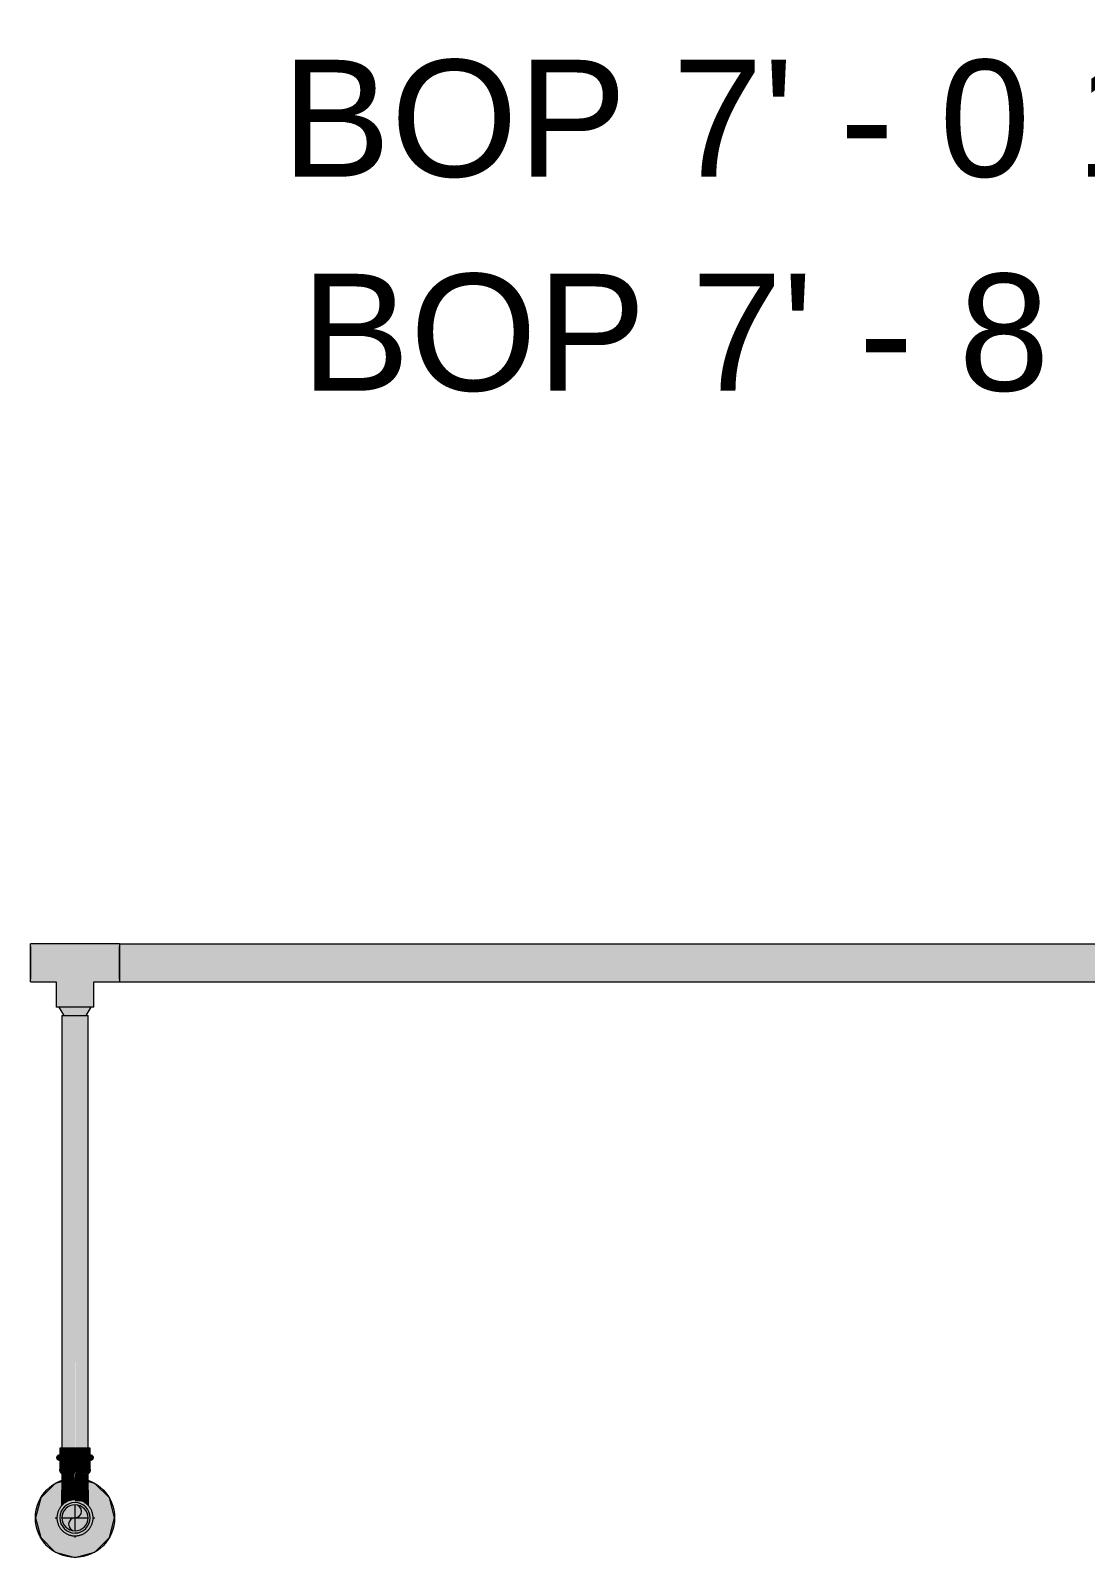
# Model space of a CAD drawing. Header units: inches. Extents: x -3385 to 41, y 7 to 1342.
# Drawn here: x -3282.5 to -3229.3, y 397.7 to 474.8 of the extents above; entities that cross this region are included whole.
import ezdxf

# ---------------------------------------------------------------- set-up
doc = ezdxf.new("R2010")
doc.units = ezdxf.units.IN
doc.header["$MEASUREMENT"] = 0
for name, color, linetype, lineweight in [('A-ANNO-NOTE', 131, 'Continuous', 9), ('G-ANNO-DIMS', 111, 'Continuous', 9), ('P-PIPE', 3, 'Continuous', 9), ('P-PIPE-CNTR', 3, 'Continuous', 9)]:
    doc.layers.add(name, color=color, linetype=linetype, lineweight=lineweight)
doc.styles.add('Arial', font='arial.ttf', dxfattribs={"height": 5.901198})

# ---------------------------------------------------------------- blocks, each defined once
blk = doc.blocks.new('Victaulic-VicPress316-Elbow 90-45deg Style P568_P571 - Standard-V33-LOWER PARKING')
at = {"layer": 'P-PIPE'}
for points in [[(-3090.584, 402.633), (-3089.818, 402.633), (-3089.818, 402.924), (-3090.584, 402.924), (-3090.682, 402.871), (-3090.729, 402.779), (-3090.667, 402.679), (-3090.651, 402.67)], [(-3090.528, 402.924), (-3089.818, 402.924), (-3089.818, 403.263), (-3090.584, 403.263), (-3090.571, 402.924)], [(-3089.163, 402.924), (-3089.051, 402.924), (-3089.051, 403.263), (-3089.818, 403.263), (-3089.818, 402.924), (-3089.193, 402.924)], [(-3089.163, 402.633), (-3089.051, 402.633), (-3088.958, 402.685), (-3088.906, 402.779), (-3088.969, 402.88), (-3089.051, 402.924), (-3089.818, 402.924), (-3089.818, 402.633), (-3089.199, 402.633)], [(-3089.983, 402.182), (-3089.818, 402.182), (-3089.818, 402.633), (-3090.584, 402.633), (-3090.571, 402.182), (-3090.02, 402.182)], [(-3090.475, 401.964), (-3090.447, 401.996), (-3090.341, 401.984), (-3090.278, 401.968), (-3090.24, 401.987), (-3090.042, 401.987), (-3089.932, 401.984), (-3089.818, 401.964), (-3089.818, 402.182), (-3090.584, 402.182), (-3090.571, 402.102), (-3090.476, 401.964)], [(-3089.818, 402.182), (-3089.051, 402.182), (-3089.065, 402.633), (-3089.818, 402.633)], [(-3089.16, 401.964), (-3089.099, 402.043), (-3089.063, 402.12), (-3089.063, 402.182), (-3089.818, 402.182), (-3089.805, 401.966), (-3089.643, 401.993), (-3089.462, 401.983), (-3089.387, 401.987), (-3089.348, 401.966), (-3089.225, 401.996), (-3089.175, 401.988), (-3089.161, 401.967)], [(-3089.932, 401.136), (-3089.818, 401.136), (-3089.831, 401.966), (-3089.992, 401.993), (-3090.173, 401.983), (-3090.248, 401.987), (-3090.287, 401.966), (-3090.391, 401.996), (-3090.463, 401.981), (-3090.475, 401.962), (-3090.463, 401.136), (-3089.988, 401.136)], [(-3089.462, 401.136), (-3089.16, 401.136), (-3089.172, 401.983), (-3089.184, 401.999), (-3089.305, 401.98), (-3089.357, 401.968), (-3089.387, 401.987), (-3089.584, 401.986), (-3089.659, 401.992), (-3089.818, 401.964), (-3089.818, 401.136), (-3089.489, 401.136)], [(-3089.818, 398.831), (-3089.818, 398.976), (-3090.36, 399.201), (-3090.584, 399.743), (-3090.36, 400.285), (-3089.818, 400.509), (-3089.818, 400.655), (-3089.985, 400.639), (-3090.146, 400.594), (-3090.436, 400.413), (-3090.597, 400.208), (-3090.667, 400.076), (-3090.711, 399.901), (-3090.729, 399.721), (-3090.677, 399.564), (-3090.667, 399.41), (-3090.547, 399.201), (-3090.436, 399.073), (-3090.146, 398.892), (-3089.985, 398.846)], [(-3090.475, 400.368), (-3090.394, 400.442), (-3090.146, 400.594), (-3089.963, 400.641), (-3089.818, 400.655), (-3089.818, 401.136), (-3090.475, 401.136), (-3090.475, 400.4)], [(-3089.16, 400.368), (-3089.17, 401.136), (-3089.818, 401.123), (-3089.818, 400.582), (-3089.466, 400.58), (-3089.198, 400.412), (-3089.17, 400.379)], [(-3089.818, 398.976), (-3089.818, 399.085), (-3090.282, 399.278), (-3090.475, 399.743), (-3090.282, 400.208), (-3089.818, 400.4), (-3089.818, 400.509), (-3090.36, 400.285), (-3090.584, 399.743), (-3090.36, 399.201)], [(-3089.489, 398.892), (-3089.199, 399.073), (-3089.038, 399.278), (-3088.969, 399.41), (-3088.924, 399.584), (-3088.906, 399.765), (-3088.958, 399.922), (-3088.969, 400.076), (-3089.088, 400.285), (-3089.199, 400.413), (-3089.489, 400.594), (-3089.818, 400.582), (-3089.818, 400.509), (-3089.276, 400.285), (-3089.051, 399.743), (-3089.276, 399.201), (-3089.818, 398.976), (-3089.818, 398.904)], [(-3089.818, 398.976), (-3089.276, 399.201), (-3089.051, 399.743), (-3089.276, 400.285), (-3089.818, 400.509), (-3089.818, 400.4), (-3089.353, 400.208), (-3089.16, 399.743), (-3089.353, 399.278), (-3089.818, 399.085)]]:
    blk.add_hatch(color=256, dxfattribs=at).paths.add_polyline_path(points, flags=0)
for p, q in [((-3090.584, 403.263), (-3090.584, 402.924)), ((-3089.818, 403.263), (-3090.584, 403.263)), ((-3090.584, 402.924), (-3089.818, 402.924)), ((-3089.051, 403.263), (-3089.818, 403.263)), ((-3089.818, 402.924), (-3089.051, 402.924)), ((-3089.051, 402.924), (-3089.051, 403.263)), ((-3090.584, 402.633), (-3090.584, 402.182)), ((-3090.584, 402.633), (-3089.818, 402.633)), ((-3089.818, 402.633), (-3089.051, 402.633)), ((-3089.051, 402.182), (-3089.051, 402.633)), ((-3090.475, 402.027), (-3090.475, 401.136)), ((-3089.16, 401.136), (-3089.16, 402.03)), ((-3090.474, 399.709), (-3090.475, 399.736))]:
    blk.add_line(p, q, dxfattribs=at)
at = {"layer": 'P-PIPE', "flags": 128}
for points in [[(-3090.584, 402.633), (-3090.59, 402.633), (-3090.596, 402.634), (-3090.601, 402.634), (-3090.607, 402.635), (-3090.613, 402.636), (-3090.619, 402.637), (-3090.624, 402.639), (-3090.63, 402.641), (-3090.635, 402.643), (-3090.641, 402.645), (-3090.646, 402.647), (-3090.651, 402.65), (-3090.656, 402.653), (-3090.661, 402.656), (-3090.666, 402.659), (-3090.671, 402.662), (-3090.676, 402.666), (-3090.68, 402.669), (-3090.684, 402.673), (-3090.688, 402.677), (-3090.692, 402.682), (-3090.696, 402.686), (-3090.7, 402.691), (-3090.703, 402.695), (-3090.707, 402.7), (-3090.71, 402.705), (-3090.712, 402.71), (-3090.715, 402.715), (-3090.717, 402.721), (-3090.72, 402.726), (-3090.722, 402.732), (-3090.723, 402.737), (-3090.725, 402.743), (-3090.726, 402.748), (-3090.727, 402.754), (-3090.728, 402.76), (-3090.729, 402.766), (-3090.729, 402.771), (-3090.73, 402.777), (-3090.73, 402.783), (-3090.729, 402.789), (-3090.729, 402.795), (-3090.728, 402.8), (-3090.727, 402.806), (-3090.726, 402.812), (-3090.724, 402.817), (-3090.723, 402.823), (-3090.721, 402.829), (-3090.719, 402.834), (-3090.716, 402.839), (-3090.714, 402.845), (-3090.711, 402.85), (-3090.708, 402.855), (-3090.705, 402.86), (-3090.702, 402.864), (-3090.698, 402.869), (-3090.694, 402.874), (-3090.691, 402.878), (-3090.687, 402.882), (-3090.682, 402.886), (-3090.678, 402.89), (-3090.673, 402.894), (-3090.669, 402.897), (-3090.664, 402.9), (-3090.659, 402.903), (-3090.654, 402.906), (-3090.649, 402.909), (-3090.644, 402.912), (-3090.638, 402.914), (-3090.633, 402.916), (-3090.627, 402.918), (-3090.622, 402.919), (-3090.616, 402.921), (-3090.61, 402.922), (-3090.605, 402.923), (-3090.599, 402.924), (-3090.593, 402.924), (-3090.587, 402.924), (-3090.584, 402.924)], [(-3089.818, 402.924), (-3089.848, 402.924), (-3089.879, 402.924), (-3089.909, 402.924), (-3089.94, 402.924), (-3089.97, 402.924), (-3090, 402.924), (-3090.029, 402.924), (-3090.059, 402.924), (-3090.088, 402.924), (-3090.116, 402.924), (-3090.144, 402.924), (-3090.172, 402.924), (-3090.198, 402.924), (-3090.225, 402.924), (-3090.25, 402.924), (-3090.275, 402.924), (-3090.3, 402.924), (-3090.323, 402.924), (-3090.346, 402.924), (-3090.367, 402.924), (-3090.388, 402.924), (-3090.408, 402.924), (-3090.427, 402.924), (-3090.445, 402.924), (-3090.463, 402.924), (-3090.479, 402.924), (-3090.494, 402.924), (-3090.507, 402.924), (-3090.52, 402.924), (-3090.532, 402.924), (-3090.543, 402.924), (-3090.552, 402.924), (-3090.56, 402.924), (-3090.567, 402.924), (-3090.573, 402.924), (-3090.578, 402.924), (-3090.581, 402.924), (-3090.583, 402.924), (-3090.584, 402.924), (-3090.584, 402.924)], [(-3090.584, 402.924), (-3090.583, 402.924), (-3090.582, 402.924), (-3090.579, 402.924), (-3090.574, 402.924), (-3090.569, 402.924), (-3090.562, 402.924), (-3090.554, 402.924), (-3090.545, 402.924)], [(-3089.051, 402.924), (-3089.052, 402.924), (-3089.054, 402.924), (-3089.057, 402.924), (-3089.061, 402.924), (-3089.066, 402.924), (-3089.073, 402.924), (-3089.081, 402.924), (-3089.09, 402.924), (-3089.1, 402.924), (-3089.112, 402.924), (-3089.124, 402.924), (-3089.138, 402.924), (-3089.152, 402.924), (-3089.168, 402.924), (-3089.185, 402.924), (-3089.203, 402.924), (-3089.222, 402.924), (-3089.241, 402.924), (-3089.262, 402.924), (-3089.284, 402.924), (-3089.306, 402.924), (-3089.329, 402.924), (-3089.353, 402.924), (-3089.378, 402.924), (-3089.403, 402.924), (-3089.43, 402.924), (-3089.456, 402.924), (-3089.484, 402.924), (-3089.511, 402.924), (-3089.54, 402.924), (-3089.569, 402.924), (-3089.598, 402.924), (-3089.627, 402.924), (-3089.657, 402.924), (-3089.687, 402.924), (-3089.718, 402.924), (-3089.748, 402.924), (-3089.779, 402.924), (-3089.809, 402.924), (-3089.818, 402.924)], [(-3089.093, 402.924), (-3089.083, 402.924), (-3089.075, 402.924), (-3089.068, 402.924), (-3089.062, 402.924), (-3089.058, 402.924), (-3089.054, 402.924), (-3089.052, 402.924), (-3089.051, 402.924), (-3089.051, 402.924)], [(-3089.051, 402.924), (-3089.045, 402.924), (-3089.039, 402.924), (-3089.034, 402.923), (-3089.028, 402.922), (-3089.022, 402.921), (-3089.016, 402.92), (-3089.011, 402.919), (-3089.005, 402.917), (-3089, 402.915), (-3088.994, 402.913), (-3088.989, 402.91), (-3088.984, 402.908), (-3088.979, 402.905), (-3088.974, 402.902), (-3088.969, 402.899), (-3088.964, 402.896), (-3088.96, 402.892), (-3088.955, 402.888), (-3088.951, 402.884), (-3088.947, 402.88), (-3088.943, 402.876), (-3088.939, 402.872), (-3088.935, 402.867), (-3088.932, 402.862), (-3088.929, 402.857), (-3088.926, 402.852), (-3088.923, 402.847), (-3088.92, 402.842), (-3088.918, 402.837), (-3088.915, 402.832), (-3088.913, 402.826), (-3088.912, 402.821), (-3088.91, 402.815), (-3088.909, 402.809), (-3088.908, 402.804), (-3088.907, 402.798), (-3088.906, 402.792), (-3088.906, 402.786), (-3088.906, 402.78), (-3088.906, 402.775), (-3088.906, 402.769), (-3088.906, 402.763), (-3088.907, 402.757), (-3088.908, 402.751), (-3088.909, 402.746), (-3088.911, 402.74), (-3088.912, 402.735), (-3088.914, 402.729), (-3088.916, 402.724), (-3088.919, 402.718), (-3088.921, 402.713), (-3088.924, 402.708), (-3088.927, 402.703), (-3088.93, 402.698), (-3088.933, 402.693), (-3088.937, 402.689), (-3088.941, 402.684), (-3088.945, 402.68), (-3088.949, 402.676), (-3088.953, 402.672), (-3088.957, 402.668), (-3088.962, 402.664), (-3088.966, 402.661), (-3088.971, 402.657), (-3088.976, 402.654), (-3088.981, 402.651), (-3088.986, 402.649), (-3088.992, 402.646), (-3088.997, 402.644), (-3089.002, 402.642), (-3089.008, 402.64), (-3089.013, 402.638), (-3089.019, 402.637), (-3089.025, 402.636), (-3089.031, 402.635), (-3089.036, 402.634), (-3089.042, 402.634), (-3089.048, 402.633), (-3089.051, 402.633)], [(-3090.543, 402.633), (-3090.552, 402.633), (-3090.56, 402.633), (-3090.567, 402.633), (-3090.573, 402.633), (-3090.578, 402.633), (-3090.581, 402.633), (-3090.583, 402.633), (-3090.584, 402.633), (-3090.584, 402.633)], [(-3090.584, 402.633), (-3090.583, 402.633), (-3090.582, 402.633), (-3090.579, 402.633), (-3090.574, 402.633), (-3090.569, 402.633), (-3090.562, 402.633), (-3090.554, 402.633), (-3090.545, 402.633), (-3090.535, 402.633), (-3090.524, 402.633), (-3090.511, 402.633), (-3090.497, 402.633), (-3090.483, 402.633), (-3090.467, 402.633), (-3090.45, 402.633), (-3090.432, 402.633), (-3090.414, 402.633), (-3090.394, 402.633), (-3090.373, 402.633), (-3090.352, 402.633), (-3090.329, 402.633), (-3090.306, 402.633), (-3090.282, 402.633), (-3090.257, 402.633), (-3090.232, 402.633), (-3090.206, 402.633), (-3090.179, 402.633), (-3090.152, 402.633), (-3090.124, 402.633), (-3090.095, 402.633), (-3090.067, 402.633), (-3090.037, 402.633), (-3090.008, 402.633), (-3089.978, 402.633), (-3089.948, 402.633), (-3089.918, 402.633), (-3089.887, 402.633), (-3089.856, 402.633), (-3089.826, 402.633), (-3089.818, 402.633)], [(-3090.475, 401.964), (-3090.484, 401.971), (-3090.492, 401.978), (-3090.5, 401.985), (-3090.508, 401.993), (-3090.515, 402.001), (-3090.522, 402.009), (-3090.529, 402.017), (-3090.535, 402.026), (-3090.541, 402.035), (-3090.547, 402.045), (-3090.552, 402.054), (-3090.557, 402.064), (-3090.562, 402.074), (-3090.566, 402.084), (-3090.57, 402.094), (-3090.573, 402.105), (-3090.576, 402.115), (-3090.578, 402.126), (-3090.58, 402.136), (-3090.582, 402.147), (-3090.583, 402.158), (-3090.584, 402.169), (-3090.584, 402.18), (-3090.584, 402.182)], [(-3089.818, 402.633), (-3089.787, 402.633), (-3089.756, 402.633), (-3089.726, 402.633), (-3089.695, 402.633), (-3089.665, 402.633), (-3089.635, 402.633), (-3089.606, 402.633), (-3089.576, 402.633), (-3089.548, 402.633), (-3089.519, 402.633), (-3089.491, 402.633), (-3089.464, 402.633), (-3089.437, 402.633), (-3089.41, 402.633), (-3089.385, 402.633), (-3089.36, 402.633), (-3089.336, 402.633), (-3089.312, 402.633), (-3089.29, 402.633), (-3089.268, 402.633), (-3089.247, 402.633), (-3089.227, 402.633), (-3089.208, 402.633), (-3089.19, 402.633), (-3089.173, 402.633), (-3089.157, 402.633), (-3089.142, 402.633), (-3089.128, 402.633), (-3089.115, 402.633), (-3089.103, 402.633), (-3089.093, 402.633), (-3089.083, 402.633), (-3089.075, 402.633), (-3089.068, 402.633), (-3089.062, 402.633), (-3089.058, 402.633), (-3089.054, 402.633), (-3089.052, 402.633), (-3089.051, 402.633), (-3089.051, 402.633)], [(-3089.051, 402.182), (-3089.051, 402.171), (-3089.052, 402.16), (-3089.053, 402.149), (-3089.055, 402.138), (-3089.057, 402.128), (-3089.059, 402.117), (-3089.062, 402.106), (-3089.065, 402.096), (-3089.069, 402.086), (-3089.073, 402.076), (-3089.077, 402.066), (-3089.082, 402.056), (-3089.087, 402.046), (-3089.093, 402.037), (-3089.099, 402.028), (-3089.105, 402.019), (-3089.112, 402.01), (-3089.119, 402.002), (-3089.126, 401.994), (-3089.134, 401.986), (-3089.142, 401.979), (-3089.15, 401.972), (-3089.158, 401.965), (-3089.16, 401.964)], [(-3089.051, 402.633), (-3089.052, 402.633), (-3089.054, 402.633), (-3089.057, 402.633), (-3089.061, 402.633), (-3089.066, 402.633), (-3089.073, 402.633), (-3089.081, 402.633), (-3089.09, 402.633)], [(-3089.818, 400.655), (-3089.854, 400.654), (-3089.89, 400.652), (-3089.927, 400.648), (-3089.963, 400.643), (-3089.999, 400.637), (-3090.034, 400.629), (-3090.07, 400.619), (-3090.104, 400.609), (-3090.139, 400.596), (-3090.173, 400.583), (-3090.206, 400.568), (-3090.239, 400.552), (-3090.271, 400.534), (-3090.302, 400.515), (-3090.333, 400.496), (-3090.362, 400.474), (-3090.391, 400.452), (-3090.419, 400.428), (-3090.446, 400.404), (-3090.472, 400.378), (-3090.497, 400.352), (-3090.52, 400.324), (-3090.543, 400.295), (-3090.565, 400.266), (-3090.585, 400.236), (-3090.604, 400.204), (-3090.622, 400.173), (-3090.638, 400.14), (-3090.654, 400.107), (-3090.668, 400.073), (-3090.68, 400.039), (-3090.691, 400.004), (-3090.701, 399.969), (-3090.709, 399.934), (-3090.716, 399.898), (-3090.722, 399.862), (-3090.726, 399.825), (-3090.728, 399.789), (-3090.73, 399.753), (-3090.729, 399.716), (-3090.727, 399.68), (-3090.724, 399.643), (-3090.719, 399.607), (-3090.713, 399.571), (-3090.706, 399.536), (-3090.697, 399.5), (-3090.686, 399.465), (-3090.675, 399.431), (-3090.661, 399.397), (-3090.647, 399.363), (-3090.631, 399.33), (-3090.614, 399.298), (-3090.595, 399.267), (-3090.576, 399.236), (-3090.555, 399.206), (-3090.533, 399.177), (-3090.51, 399.149), (-3090.485, 399.122), (-3090.46, 399.095), (-3090.434, 399.07), (-3090.406, 399.046), (-3090.378, 399.023), (-3090.349, 399.001), (-3090.319, 398.981), (-3090.288, 398.961), (-3090.256, 398.943), (-3090.224, 398.926), (-3090.191, 398.911), (-3090.157, 398.896), (-3090.123, 398.883), (-3090.088, 398.872), (-3090.053, 398.862), (-3090.018, 398.853), (-3089.982, 398.846), (-3089.946, 398.84), (-3089.91, 398.836), (-3089.874, 398.833), (-3089.837, 398.831), (-3089.818, 398.831)], [(-3090.475, 400.368), (-3090.475, 400.383), (-3090.475, 400.431), (-3090.475, 400.479), (-3090.475, 400.529), (-3090.475, 400.58), (-3090.475, 400.631), (-3090.475, 400.683), (-3090.475, 400.736), (-3090.475, 400.79), (-3090.475, 400.844), (-3090.475, 400.899), (-3090.475, 400.954), (-3090.475, 401.009), (-3090.475, 401.065), (-3090.475, 401.121), (-3090.475, 401.136)], [(-3089.818, 398.831), (-3089.781, 398.832), (-3089.745, 398.834), (-3089.708, 398.837), (-3089.672, 398.842), (-3089.636, 398.849), (-3089.601, 398.857), (-3089.566, 398.866), (-3089.531, 398.877), (-3089.496, 398.889), (-3089.462, 398.903), (-3089.429, 398.918), (-3089.396, 398.934), (-3089.364, 398.951), (-3089.333, 398.97), (-3089.303, 398.99), (-3089.273, 399.011), (-3089.244, 399.034), (-3089.216, 399.057), (-3089.189, 399.082), (-3089.163, 399.107), (-3089.138, 399.134), (-3089.115, 399.162), (-3089.092, 399.19), (-3089.07, 399.22), (-3089.05, 399.25), (-3089.031, 399.281), (-3089.013, 399.313), (-3088.997, 399.345), (-3088.981, 399.379), (-3088.968, 399.412), (-3088.955, 399.447), (-3088.944, 399.481), (-3088.934, 399.516), (-3088.926, 399.552), (-3088.919, 399.588), (-3088.913, 399.624), (-3088.909, 399.66), (-3088.907, 399.696), (-3088.906, 399.733), (-3088.906, 399.769), (-3088.908, 399.806), (-3088.911, 399.842), (-3088.916, 399.878), (-3088.922, 399.914), (-3088.929, 399.95), (-3088.938, 399.985), (-3088.949, 400.02), (-3088.961, 400.055), (-3088.974, 400.089), (-3088.988, 400.122), (-3089.004, 400.155), (-3089.021, 400.187), (-3089.04, 400.219), (-3089.059, 400.25), (-3089.08, 400.28), (-3089.102, 400.309), (-3089.125, 400.337), (-3089.15, 400.364), (-3089.175, 400.39), (-3089.202, 400.415), (-3089.229, 400.439), (-3089.257, 400.462), (-3089.286, 400.484), (-3089.317, 400.505), (-3089.347, 400.524), (-3089.379, 400.542), (-3089.411, 400.559), (-3089.444, 400.575), (-3089.478, 400.589), (-3089.512, 400.602), (-3089.547, 400.614), (-3089.582, 400.624), (-3089.617, 400.633), (-3089.653, 400.64), (-3089.689, 400.646), (-3089.725, 400.65), (-3089.761, 400.653), (-3089.798, 400.655), (-3089.818, 400.655)], [(-3089.16, 401.136), (-3089.16, 401.08), (-3089.16, 401.024), (-3089.16, 400.969), (-3089.16, 400.914), (-3089.16, 400.859), (-3089.16, 400.805), (-3089.16, 400.751), (-3089.16, 400.698), (-3089.16, 400.645), (-3089.16, 400.593), (-3089.16, 400.542), (-3089.16, 400.493), (-3089.16, 400.444), (-3089.16, 400.396), (-3089.16, 400.368)], [(-3090.475, 399.743), (-3090.475, 399.744), (-3090.475, 399.747), (-3090.475, 399.753)], [(-3089.16, 399.749), (-3089.16, 399.745), (-3089.16, 399.743), (-3089.16, 399.743)]]:
    blk.add_lwpolyline(points, dxfattribs=at)
at = {"layer": 'P-PIPE'}
for radius, start, end in [(0.767, 90, 270), (0.658, 90, 270), (0.766, 270, 90), (0.657, 270, 90)]:
    blk.add_arc((-3089.818, 399.743), radius, start, end, dxfattribs=at)

msp = doc.modelspace()

# ---------------------------------------------------------------- hatches: boundary and pattern name
at = {"layer": 'A-ANNO-NOTE'}
h = msp.add_hatch(color=256, dxfattribs=at)
edge = h.paths.add_edge_path(flags=0)
edge.add_arc((-3280.26, 399.743), 2, 0, 360)
msp.add_hatch(color=256, dxfattribs=at).paths.add_polyline_path([(-3280.26, 397.743), (-3279.26, 398.011), (-3278.528, 398.743), (-3278.26, 399.743), (-3278.528, 400.743), (-3279.26, 401.475), (-3280.26, 401.743), (-3281.26, 401.475), (-3281.992, 400.743), (-3282.26, 399.743), (-3281.992, 398.743), (-3281.26, 398.011), (-3280.39, 397.778)], flags=0)
at = {"layer": 'P-PIPE'}
for points in [[(-3281.211, 426.792), (-3280.26, 427.743), (-3279.309, 426.792), (-3278.016, 426.792), (-3278.016, 428.694), (-3282.504, 428.694), (-3282.504, 426.792)], [(-3275.64, 427.743), (-3182.062, 427.743), (-3182.062, 428.693), (-3278.016, 428.693), (-3278.016, 427.743)], [(-3278.016, 426.793), (-3182.062, 426.793), (-3182.062, 427.743), (-3278.016, 427.743), (-3278.016, 426.824)], [(-3280.767, 425.092), (-3279.691, 425.104), (-3279.448, 425.499), (-3281.073, 425.499), (-3280.823, 425.092)], [(-3280.725, 403.263), (-3280.26, 403.263), (-3280.26, 425.092), (-3280.918, 425.092), (-3280.914, 403.263), (-3280.732, 403.263)], [(-3279.79, 403.263), (-3279.603, 403.263), (-3279.603, 425.092), (-3280.26, 425.092), (-3280.251, 403.263), (-3279.795, 403.263)], [(-3280.26, 399.085), (-3279.795, 399.278), (-3279.606, 399.751), (-3279.795, 400.208), (-3280.268, 400.397), (-3280.725, 400.208), (-3280.914, 399.735), (-3280.725, 399.278), (-3280.268, 399.089)]]:
    msp.add_hatch(color=256, dxfattribs=at).paths.add_polyline_path(points, flags=0)
h = msp.add_hatch(color=256, dxfattribs=at)
h.paths.add_polyline_path([(-3281.178, 425.499), (-3281.176, 425.499), (-3281.178, 426.824), (-3281.211, 426.792), (-3281.211, 425.499)], flags=0)
h.paths.add_polyline_path([(-3279.344, 425.499), (-3279.309, 425.499), (-3279.309, 426.792), (-3279.344, 426.824)], flags=0)
h.paths.add_polyline_path([(-3280.078, 425.499), (-3279.344, 425.499), (-3279.344, 426.827), (-3280.26, 427.743), (-3281.176, 426.827), (-3281.176, 425.499), (-3280.26, 425.499)], flags=0)

# ---------------------------------------------------------------- linework, layer by layer
at = {"layer": 'A-ANNO-NOTE'}
for p, q in [((-3281.26, 401.475), (-3281.992, 400.743)), ((-3280.26, 401.743), (-3281.26, 401.475)), ((-3279.26, 401.475), (-3280.26, 401.743)), ((-3278.528, 400.743), (-3279.26, 401.475)), ((-3281.992, 400.743), (-3282.26, 399.743)), ((-3278.26, 399.743), (-3278.528, 400.743)), ((-3282.26, 399.743), (-3281.992, 398.743)), ((-3278.528, 398.743), (-3278.26, 399.743)), ((-3281.992, 398.743), (-3281.26, 398.011)), ((-3279.26, 398.011), (-3278.528, 398.743)), ((-3281.26, 398.011), (-3280.39, 397.778)), ((-3280.39, 397.778), (-3280.26, 397.743)), ((-3280.26, 397.743), (-3279.26, 398.011))]:
    msp.add_line(p, q, dxfattribs=at)
msp.add_circle((-3280.26, 399.743), 2, dxfattribs=at)
at = {"layer": 'P-PIPE'}
for p, q in [((-3278.016, 428.694), (-3282.504, 428.694)), ((-3282.504, 426.792), (-3282.504, 428.694)), ((-3282.504, 428.566), (-3282.504, 428.415)), ((-3282.504, 428.415), (-3282.504, 428.218)), ((-3278.016, 428.694), (-3278.016, 426.792)), ((-3182.062, 428.693), (-3278.016, 428.693)), ((-3278.016, 428.415), (-3278.016, 428.566)), ((-3278.016, 428.218), (-3278.016, 428.415)), ((-3282.504, 428.218), (-3282.504, 427.989)), ((-3282.504, 427.989), (-3282.504, 427.497)), ((-3278.016, 427.989), (-3278.016, 428.218)), ((-3278.016, 427.497), (-3278.016, 427.989)), ((-3282.504, 427.497), (-3282.504, 427.268)), ((-3282.504, 427.267), (-3282.504, 427.071)), ((-3282.504, 427.07), (-3282.504, 426.92)), ((-3278.016, 427.268), (-3278.016, 427.497)), ((-3278.016, 427.071), (-3278.016, 427.267)), ((-3278.016, 426.92), (-3278.016, 427.07)), ((-3282.504, 426.792), (-3281.211, 426.792)), ((-3281.211, 426.792), (-3281.211, 425.499)), ((-3279.309, 426.792), (-3278.016, 426.792)), ((-3279.309, 425.499), (-3279.309, 426.792)), ((-3278.016, 426.793), (-3182.062, 426.793)), ((-3279.309, 425.499), (-3281.211, 425.499)), ((-3281.073, 425.499), (-3280.823, 425.092)), ((-3279.698, 425.092), (-3279.448, 425.499)), ((-3280.918, 425.092), (-3280.918, 403.263)), ((-3280.918, 425.092), (-3279.603, 425.092)), ((-3279.603, 403.263), (-3279.603, 425.092))]:
    msp.add_line(p, q, dxfattribs=at)
for centre, start, end in [((-3280.26, 400.072), 270, 90), ((-3280.26, 399.414), 90, 270)]:
    msp.add_arc(centre, 0.329, start, end, dxfattribs=at)
at = {"layer": 'P-PIPE-CNTR'}
for p, q in [((-3280.26, 400.655), (-3280.26, 400.743)), ((-3280.26, 399.085), (-3280.26, 400.4)), ((-3281.26, 399.743), (-3281.166, 399.743)), ((-3280.918, 399.743), (-3279.603, 399.743)), ((-3279.354, 399.743), (-3279.26, 399.743)), ((-3280.26, 398.743), (-3280.26, 398.831))]:
    msp.add_line(p, q, dxfattribs=at)

# ---------------------------------------------------------------- block references
at = {"layer": 'P-PIPE'}
msp.add_blockref('Victaulic-VicPress316-Elbow 90-45deg Style P568_P571 - Standard-V33-LOWER PARKING', (-190.443, 0), dxfattribs=at)

# ---------------------------------------------------------------- texts
at = {"layer": 'G-ANNO-DIMS', "char_height": 5.9012, "width": 64.872, "attachment_point": 1, "line_spacing_factor": 0.938532, "style": 'Arial', "bg_fill": 3, "box_fill_scale": 1.25, "bg_fill_color": 0, "bg_fill_transparency": 0}
for s, insert in [('BOP 7\' - 0 1/4"', (-3269.832, 473.307)), ('BOP 7\' - 8 3/4"', (-3268.863, 462.51))]:
    msp.add_mtext(s, dxfattribs=dict(at, insert=insert))

doc.saveas('drawing.dxf')
